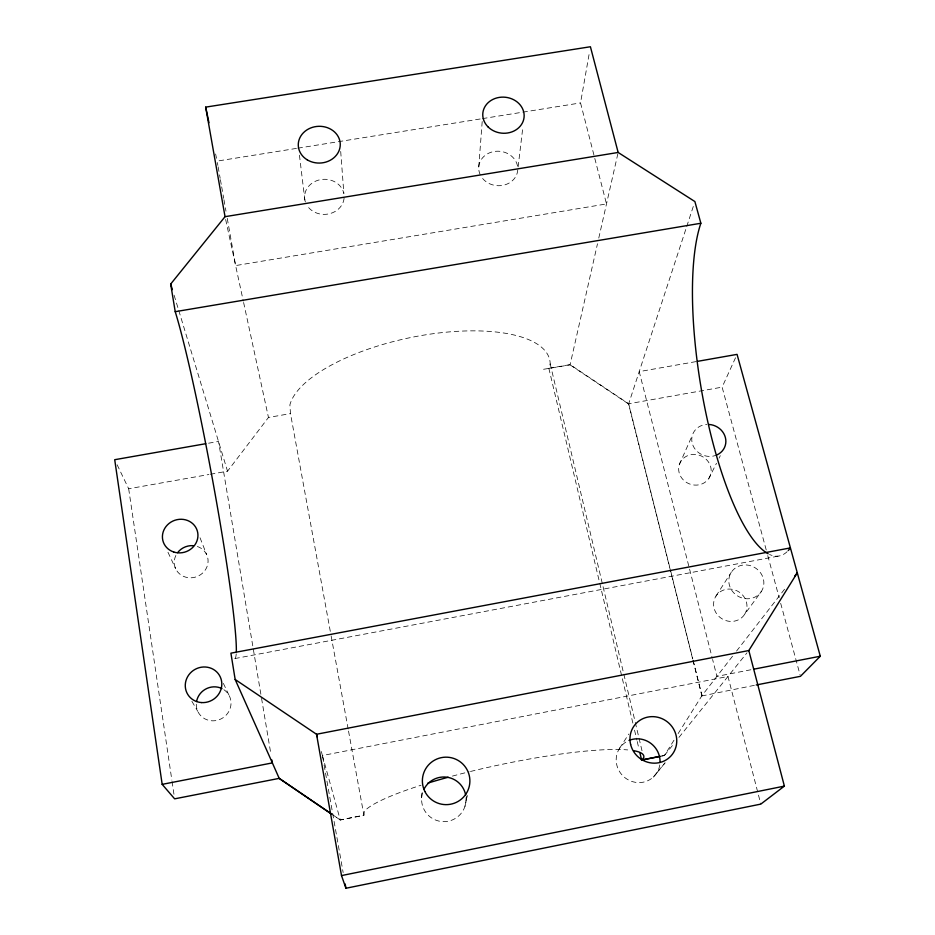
<?xml version="1.0" encoding="UTF-8"?>
<svg xmlns="http://www.w3.org/2000/svg" width="935" height="935" viewBox="0 0 935 935"><rect width="100%" height="100%" fill="white"/><g stroke="black" fill="none" stroke-linecap="round" stroke-linejoin="round"><path stroke-width="0.7" stroke-dasharray="4.67 3.51" d="M421.638 797.765L421.942 790.624M478.743 167.014L482.25 120.872M518.119 166.909L522.922 126.657M227.252 218.346L235.62 265.575L606.499 203.935L580.53 102.92L589.436 52.372M466.051 800.711L466.927 796.48M464.94 806.426L467.231 795.369M543.574 369.278L570.058 364.872L597.488 243.755M598.774 238.063L617.836 153.854M632.866 723.094L548.857 368.343L550.189 363.855A132.91 50.572 -11.8 0 0 426.196 334.73A132.91 50.572 -11.8 0 0 289.897 404.89L290.481 413.597L330.873 634.479M692.636 658.918L628.612 404.002L686.29 227.836M686.746 226.457L693.98 204.333M679.289 464.683L692.414 435.102M766.232 549.979L722.124 387.148L735.868 356.995M708.894 478.358A16.444 15.17 21.8 0 0 695.161 454.457A16.444 15.17 21.8 0 0 680.703 476.488A16.444 15.17 21.8 0 0 708.894 478.358L716.502 463.234M719.038 458.197L720.312 455.672M661.489 756.135L664.341 755.573L674.392 739.573M678.132 733.589L701.986 695.593L732.982 655.669M715.929 596.144L731.252 572.337M619.473 748.432L628.788 734.057M744.681 614.272A16.994 15.895 31.3 0 0 730.41 589.085A16.994 15.895 31.3 0 0 715.754 612.378A16.994 15.895 31.3 0 0 744.681 614.272L761.487 591.294A17.847 16.608 30.4 0 0 746.422 564.974A17.847 16.608 30.4 0 0 731.112 589.319A17.847 16.608 30.4 0 0 761.487 591.294M210.34 474.255L227.532 471.205L268.462 417.466L290.481 413.597M664.341 755.573L674.415 743.033M701.671 696.002L754.79 685.262M736.558 651.064L785.657 587.811M678.95 737.399L747.007 652.794M653.238 777.149L665.007 762.878M656.837 772.824L665.112 762.82M661.583 756.018L664.434 755.445M340.27 820.007L333.07 815.016L340.27 820.007L363.914 815.308L364.323 811.393A143.593 21.283 -12 0 1 421.054 785.225M750.899 669.752L716.911 676.367L712.599 659.444M321.313 751.541L322.411 755.527L727.979 676.461L760.798 804.112M234.814 658.567L778.726 556.044M548.857 368.343L570.105 364.627L628.682 403.78L722.124 387.148M695.932 361.623L639.213 371.616L689.212 567.732M117.132 464.765L128.679 488.76L208.902 474.512M208.575 443.202L218.533 441.449L261.309 696.891M296.43 148.408L217.107 161.101L217.867 165.39M297.868 148.174L481.022 118.85M482.46 118.616L521.403 112.387M522.84 112.153L580.53 102.92M570.058 364.872L628.612 404.002M191.885 701.308L197.741 711.278M223.36 683.38L229.542 696.306M167.973 552.246L175.64 568.714M200.043 537.777L206.658 554.642M174.097 295.215L178.363 309.169M178.795 310.56L227.532 471.205M322.411 755.527L340.246 819.901L363.914 815.203L348.439 730.574M767.752 555.6L779.159 597.71M780.678 603.32L800.079 674.918M689.574 569.146L712.236 658.03M628.682 403.78L692.741 658.766M693.092 660.18L701.986 695.593M692.999 660.332L701.881 695.733M550.189 363.855L623.493 672.768M623.832 674.182L634.935 720.943M635.262 722.358L642.333 752.114M634.549 730.188L636.899 740.123M637.238 741.548L638.921 748.643M225.639 219.468L243.287 301.058M243.603 302.484L268.462 417.466M215.611 153.994L216.511 158.26M331.13 635.917L348.182 729.148M322.668 756.953L343.145 872.554M218.124 166.827L220.157 178.269M220.403 179.707L221.42 185.434M221.677 186.86L223.699 198.314M223.956 199.739L225.978 211.193M261.555 698.328L270.928 754.3M128.679 488.76L171.853 780.082M172.063 781.531L173.992 794.505M299.434 155.152L304.845 199.95M340.702 151.47L343.87 193.58A19.81 17.543 -2.1 0 0 318.426 180.139A19.81 17.543 -2.1 0 0 306.376 204.321M517.768 169.784A19.565 17.239 5.7 0 1 502.89 185.34A19.565 17.239 5.7 0 1 481.396 176.832M480.251 174.787A19.565 17.239 5.7 0 1 493.61 151.599A19.565 17.239 5.7 0 1 517.733 167.529M344.103 198.15A19.81 17.543 -2.1 0 1 328.43 213.975A19.81 17.543 -2.1 0 1 306.96 205.338M466.039 797.789A22.323 22.253 84.2 0 1 440.934 821.456A22.323 22.253 84.2 0 1 422.795 792.05M659.794 764.912A22.346 21.493 43.8 0 1 625.433 778.072A22.346 21.493 43.8 0 1 627.736 741.023M236.216 653.869A185.878 10.869 79.5 0 1 233.54 657.96M787.13 551.662A180.104 48.936 80.5 0 1 769.493 554.443M452.411 776.097A143.593 21.283 -12 0 1 469.101 771.807M470.492 771.469A143.593 21.283 -12 0 1 627.689 749.917M197.355 546.496A17.04 15.965 -20.3 0 1 206.518 567.861A17.04 15.965 -20.3 0 1 183.155 576.205A17.04 15.965 -20.3 0 1 176.773 553.847M223.909 689.703A17.59 16.795 -31.4 0 1 221.151 718.863A17.59 16.795 -31.4 0 1 196.303 703.728M717.145 454.819A17.239 15.813 21.3 0 1 692.578 444.441A17.239 15.813 21.3 0 1 706.848 424.443"/><path stroke-width="1.4" d="M788.252 550.528A180.104 48.936 80.5 0 0 790.379 547.91L230.91 653.168L235.164 679.488L316.533 734.267L341.509 875.581L345.927 888.25L760.798 804.112L784.383 786.113L748.818 650.538L797.263 572.863L794.586 576.311M236.333 651.543A185.878 10.869 79.5 0 0 214.746 491.915A185.878 10.869 79.5 0 0 175.219 311.682L170.673 284.053L225.043 216.675L618.152 152.463L694.892 201.563L700.864 223.255A180.104 48.936 80.5 0 0 705.025 408.84A180.104 48.936 80.5 0 0 768.126 553.742M639.926 752.897L641.609 759.991L643.677 757.782A143.593 21.283 -12 0 0 634.024 750.747M697.358 361.377L737.06 354.377L820.287 656.23L800.453 676.321L756.216 684.981M341.509 875.581L784.383 786.113M641.609 759.991L660.157 756.298M641.492 760.12L660.052 756.427M748.818 650.538L316.533 734.267L317.269 736.92M205.735 443.704L114.713 459.704L162.176 784.36L272.365 762.902L279.249 778.481L331.89 814.315M753.739 669.191L820.287 656.23M175.219 311.682L700.864 223.255M225.043 216.675L205.677 107.128L590.417 46.75L618.152 152.463M331.867 814.21L279.226 778.364L174.635 798.841L162.176 784.36M235.164 679.488L272.365 762.902L271.886 760.038M170.673 284.053L172.391 289.628M205.677 107.128L208.984 122.754M345.167 883.972L345.927 888.25M423.917 789.362A22.323 22.253 84.2 0 1 465.653 794.902M629.01 740.438A22.346 21.493 43.8 0 1 660.052 762.072M427.879 783.098A143.593 21.283 -12 0 1 448.157 777.242M177.603 552.667A17.04 15.965 -20.3 0 1 193.089 545.666M196.56 701.519A17.59 16.795 -31.4 0 1 221.992 688.592M709.069 424.455A17.239 15.813 21.3 0 1 725.35 437.405A17.239 15.813 21.3 0 1 717.145 454.819M307.264 159.862A21.002 18.384 -1.8 0 0 340.188 146.094A21.002 18.384 -1.8 0 0 310.35 128.107A21.002 18.384 -1.8 0 0 307.264 159.862M488.105 126.95A20.722 18.045 5.7 0 0 523.156 121.211A20.722 18.045 5.7 0 0 499.115 97.427A20.722 18.045 5.7 0 0 488.105 126.95M630.634 744.494A23.831 22.837 41.3 0 0 669.542 757.385A23.831 22.837 41.3 0 0 659.923 717.858A23.831 22.837 41.3 0 0 630.634 744.494M424.864 791.466A23.772 23.737 29.9 0 0 465.946 794.037A23.772 23.737 29.9 0 0 447.573 757.21A23.772 23.737 29.9 0 0 424.864 791.466M173.688 551.989A17.894 16.678 -19.3 0 0 197.752 532.845A17.894 16.678 -19.3 0 0 169.106 523.401A17.894 16.678 -19.3 0 0 173.688 551.989M201.574 702.582A18.49 17.601 -29.7 0 0 220.263 676.917A18.49 17.601 -29.7 0 0 188.788 674.895A18.49 17.601 -29.7 0 0 201.574 702.582"/></g></svg>
